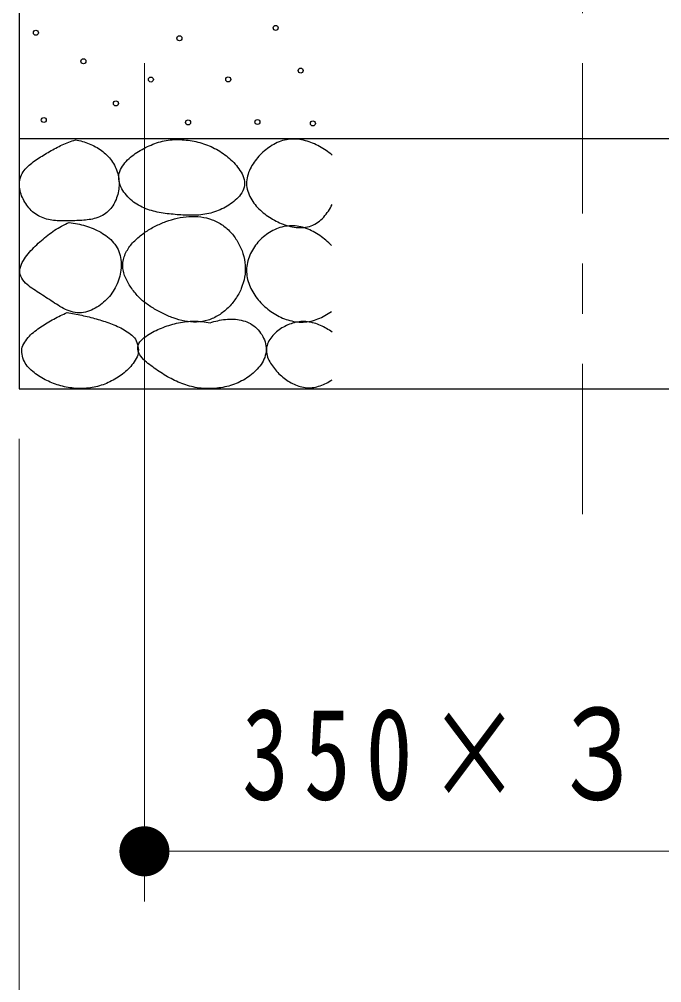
# Model space of a CAD drawing. Units: millimetres on the paper. Extents: x -365 to 0, y -12 to 257.
# Drawn here: x -160.3 to -147.47, y 61.46 to 80.69 of the extents above; entities that cross this region are included whole.
import ezdxf

# ---------------------------------------------------------------- set-up
doc = ezdxf.new("R2010")
doc.units = ezdxf.units.MM
doc.linetypes.add('USER2', pattern=[6, 3, -1, 1, -1])
doc.layers.add('LY_1', color=7, linetype='Continuous', lineweight=13)
doc.styles.add('ＭＳ ゴシック', font='')
doc.styles.get('ＭＳ ゴシック').set_extended_font_data('MS Gothic')

# ---------------------------------------------------------------- blocks, each defined once
blk = doc.blocks.new('filled_dot')
at = {"color": 0, "linetype": 'Continuous', "lineweight": -2, "const_width": 1.25}
blk.add_lwpolyline([(-0.625, 0, 1), (0.625, 0, 1)], format="xyb", close=True, dxfattribs=at)

msp = doc.modelspace()

# ---------------------------------------------------------------- linework, layer by layer
at = {"layer": 'LY_1', "linetype": 'USER2'}
msp.add_line((-149.051, 70.813), (-149.051, 152.67), dxfattribs=at)
at = {"layer": 'LY_1', "lineweight": 25}
for p, q in [((-160.301, 80.813), (-160.301, 73.313)), ((-160.301, 78.313), (-137.801, 78.313)), ((-160.301, 73.313), (-137.801, 73.313))]:
    msp.add_line(p, q, dxfattribs=at)
at = {"layer": 'LY_1'}
for p, q in [((-157.801, 79.813), (-157.801, 63.08)), ((-160.301, 72.313), (-160.301, 54.057)), ((-140.301, 64.08), (-157.801, 64.08))]:
    msp.add_line(p, q, dxfattribs=at)
at = {"layer": 'LY_1', "lineweight": 25}
for centre in [(-159.97, 80.421), (-155.18, 80.517), (-157.103, 80.31), (-159.02, 79.851), (-154.68, 79.666), (-157.673, 79.487), (-156.126, 79.49), (-158.37, 79.011), (-159.812, 78.679), (-156.929, 78.631), (-155.545, 78.639), (-154.437, 78.612)]:
    msp.add_circle(centre, 0.05, dxfattribs=at)
for points, knots in [([(-159.178, 78.283), (-159.223, 78.269), (-159.269, 78.255), (-159.313, 78.238), (-159.357, 78.221), (-159.401, 78.203), (-159.444, 78.183), (-159.487, 78.164), (-159.529, 78.142), (-159.571, 78.12), (-159.613, 78.098), (-159.654, 78.075), (-159.695, 78.051), (-159.736, 78.028), (-159.777, 78.003), (-159.817, 77.979), (-159.857, 77.954), (-159.898, 77.929), (-159.937, 77.903), (-159.976, 77.876), (-160.015, 77.85), (-160.052, 77.82), (-160.089, 77.79), (-160.126, 77.76), (-160.157, 77.725), (-160.189, 77.691), (-160.221, 77.653), (-160.243, 77.613), (-160.266, 77.572), (-160.284, 77.526), (-160.293, 77.48), (-160.302, 77.435), (-160.302, 77.386), (-160.297, 77.339), (-160.293, 77.293), (-160.281, 77.246), (-160.266, 77.201), (-160.251, 77.156), (-160.232, 77.112), (-160.209, 77.071), (-160.187, 77.03), (-160.161, 76.989), (-160.132, 76.952), (-160.103, 76.915), (-160.07, 76.88), (-160.035, 76.849), (-160, 76.818), (-159.961, 76.79), (-159.92, 76.767), (-159.879, 76.744), (-159.834, 76.726), (-159.789, 76.712), (-159.744, 76.697), (-159.697, 76.688), (-159.651, 76.681), (-159.604, 76.673), (-159.557, 76.67), (-159.51, 76.667), (-159.462, 76.665), (-159.415, 76.665), (-159.368, 76.665), (-159.32, 76.665), (-159.273, 76.666), (-159.226, 76.667), (-159.179, 76.669), (-159.131, 76.67), (-159.084, 76.673), (-159.037, 76.675), (-158.989, 76.678), (-158.943, 76.685), (-158.896, 76.691), (-158.849, 76.698), (-158.803, 76.71), (-158.758, 76.723), (-158.712, 76.737), (-158.67, 76.758), (-158.627, 76.778), (-158.586, 76.804), (-158.55, 76.834), (-158.514, 76.864), (-158.482, 76.9), (-158.454, 76.938), (-158.426, 76.975), (-158.403, 77.017), (-158.383, 77.06), (-158.363, 77.103), (-158.347, 77.148), (-158.335, 77.193), (-158.323, 77.239), (-158.314, 77.286), (-158.31, 77.333), (-158.306, 77.38), (-158.306, 77.428), (-158.31, 77.475), (-158.314, 77.522), (-158.323, 77.569), (-158.336, 77.614), (-158.349, 77.659), (-158.366, 77.704), (-158.386, 77.747), (-158.407, 77.789), (-158.431, 77.83), (-158.459, 77.868), (-158.486, 77.907), (-158.517, 77.943), (-158.55, 77.976), (-158.584, 78.01), (-158.62, 78.041), (-158.658, 78.069), (-158.696, 78.097), (-158.736, 78.122), (-158.778, 78.145), (-158.819, 78.168), (-158.862, 78.188), (-158.906, 78.206), (-158.949, 78.224), (-158.994, 78.239), (-159.04, 78.252), (-159.085, 78.265), (-159.132, 78.274), (-159.178, 78.283)], [0, 0, 0, 0, 1, 1, 1, 2, 2, 2, 3, 3, 3, 4, 4, 4, 5, 5, 5, 6, 6, 6, 7, 7, 7, 8, 8, 8, 9, 9, 9, 10, 10, 10, 11, 11, 11, 12, 12, 12, 13, 13, 13, 14, 14, 14, 15, 15, 15, 16, 16, 16, 17, 17, 17, 18, 18, 18, 19, 19, 19, 20, 20, 20, 21, 21, 21, 22, 22, 22, 23, 23, 23, 24, 24, 24, 25, 25, 25, 26, 26, 26, 27, 27, 27, 28, 28, 28, 29, 29, 29, 30, 30, 30, 31, 31, 31, 32, 32, 32, 33, 33, 33, 34, 34, 34, 35, 35, 35, 36, 36, 36, 37, 37, 37, 38, 38, 38, 39, 39, 39, 40, 40, 40, 40]), ([(-157.207, 78.287), (-157.26, 78.283), (-157.313, 78.279), (-157.365, 78.27), (-157.418, 78.261), (-157.47, 78.249), (-157.52, 78.234), (-157.571, 78.219), (-157.621, 78.201), (-157.67, 78.18), (-157.719, 78.16), (-157.767, 78.137), (-157.814, 78.112), (-157.861, 78.087), (-157.907, 78.06), (-157.951, 78.031), (-157.995, 78.001), (-158.038, 77.97), (-158.078, 77.935), (-158.118, 77.9), (-158.158, 77.864), (-158.191, 77.823), (-158.224, 77.782), (-158.257, 77.737), (-158.278, 77.69), (-158.298, 77.642), (-158.314, 77.588), (-158.315, 77.536), (-158.317, 77.484), (-158.304, 77.43), (-158.286, 77.38), (-158.269, 77.331), (-158.241, 77.284), (-158.211, 77.241), (-158.181, 77.197), (-158.146, 77.156), (-158.108, 77.119), (-158.07, 77.082), (-158.029, 77.048), (-157.985, 77.018), (-157.942, 76.988), (-157.895, 76.962), (-157.847, 76.939), (-157.799, 76.916), (-157.749, 76.897), (-157.699, 76.881), (-157.649, 76.865), (-157.597, 76.852), (-157.545, 76.841), (-157.493, 76.83), (-157.441, 76.821), (-157.388, 76.814), (-157.335, 76.806), (-157.283, 76.801), (-157.23, 76.796), (-157.177, 76.791), (-157.124, 76.787), (-157.071, 76.784), (-157.018, 76.781), (-156.965, 76.778), (-156.912, 76.777), (-156.859, 76.776), (-156.805, 76.776), (-156.753, 76.779), (-156.7, 76.782), (-156.647, 76.787), (-156.594, 76.796), (-156.542, 76.805), (-156.49, 76.816), (-156.439, 76.831), (-156.388, 76.847), (-156.338, 76.865), (-156.29, 76.887), (-156.241, 76.908), (-156.194, 76.932), (-156.148, 76.96), (-156.103, 76.987), (-156.058, 77.017), (-156.018, 77.05), (-155.977, 77.084), (-155.936, 77.12), (-155.904, 77.161), (-155.872, 77.203), (-155.839, 77.249), (-155.823, 77.298), (-155.806, 77.346), (-155.799, 77.403), (-155.804, 77.454), (-155.809, 77.505), (-155.83, 77.558), (-155.852, 77.605), (-155.875, 77.652), (-155.907, 77.697), (-155.939, 77.739), (-155.971, 77.781), (-156.007, 77.82), (-156.045, 77.857), (-156.083, 77.894), (-156.123, 77.93), (-156.164, 77.962), (-156.206, 77.995), (-156.25, 78.026), (-156.294, 78.054), (-156.339, 78.082), (-156.386, 78.108), (-156.434, 78.131), (-156.482, 78.154), (-156.531, 78.175), (-156.581, 78.193), (-156.631, 78.21), (-156.682, 78.226), (-156.733, 78.238), (-156.785, 78.251), (-156.837, 78.261), (-156.889, 78.269), (-156.942, 78.277), (-156.995, 78.282), (-157.048, 78.285), (-157.101, 78.288), (-157.154, 78.288), (-157.207, 78.287)], [0, 0, 0, 0, 1, 1, 1, 2, 2, 2, 3, 3, 3, 4, 4, 4, 5, 5, 5, 6, 6, 6, 7, 7, 7, 8, 8, 8, 9, 9, 9, 10, 10, 10, 11, 11, 11, 12, 12, 12, 13, 13, 13, 14, 14, 14, 15, 15, 15, 16, 16, 16, 17, 17, 17, 18, 18, 18, 19, 19, 19, 20, 20, 20, 21, 21, 21, 22, 22, 22, 23, 23, 23, 24, 24, 24, 25, 25, 25, 26, 26, 26, 27, 27, 27, 28, 28, 28, 29, 29, 29, 30, 30, 30, 31, 31, 31, 32, 32, 32, 33, 33, 33, 34, 34, 34, 35, 35, 35, 36, 36, 36, 37, 37, 37, 38, 38, 38, 39, 39, 39, 40, 40, 40, 40]), ([(-154.051, 77.977), (-154.09, 78.01), (-154.13, 78.042), (-154.172, 78.071), (-154.214, 78.1), (-154.258, 78.127), (-154.303, 78.151), (-154.347, 78.176), (-154.394, 78.198), (-154.441, 78.217), (-154.488, 78.237), (-154.537, 78.254), (-154.586, 78.266), (-154.635, 78.279), (-154.686, 78.289), (-154.737, 78.294), (-154.787, 78.299), (-154.839, 78.3), (-154.89, 78.296), (-154.94, 78.291), (-154.991, 78.281), (-155.04, 78.267), (-155.089, 78.253), (-155.137, 78.233), (-155.182, 78.211), (-155.228, 78.188), (-155.272, 78.161), (-155.314, 78.132), (-155.355, 78.103), (-155.395, 78.07), (-155.433, 78.036), (-155.471, 78.002), (-155.507, 77.965), (-155.54, 77.926), (-155.573, 77.887), (-155.604, 77.847), (-155.632, 77.804), (-155.66, 77.761), (-155.685, 77.716), (-155.705, 77.669), (-155.725, 77.622), (-155.742, 77.573), (-155.751, 77.523), (-155.76, 77.474), (-155.764, 77.421), (-155.76, 77.371), (-155.755, 77.321), (-155.742, 77.27), (-155.725, 77.222), (-155.708, 77.174), (-155.684, 77.128), (-155.657, 77.085), (-155.631, 77.041), (-155.599, 77), (-155.566, 76.962), (-155.532, 76.923), (-155.496, 76.887), (-155.457, 76.854), (-155.419, 76.82), (-155.379, 76.788), (-155.337, 76.759), (-155.295, 76.73), (-155.251, 76.703), (-155.206, 76.679), (-155.161, 76.654), (-155.115, 76.632), (-155.068, 76.613), (-155.021, 76.594), (-154.972, 76.577), (-154.923, 76.564), (-154.873, 76.551), (-154.823, 76.541), (-154.772, 76.536), (-154.722, 76.531), (-154.669, 76.53), (-154.619, 76.535), (-154.569, 76.54), (-154.517, 76.551), (-154.47, 76.568), (-154.422, 76.585), (-154.376, 76.61), (-154.335, 76.639), (-154.293, 76.668), (-154.255, 76.704), (-154.22, 76.741), (-154.186, 76.778), (-154.155, 76.82), (-154.126, 76.862), (-154.098, 76.904), (-154.074, 76.95), (-154.051, 76.995)], [0, 0, 0, 0, 1, 1, 1, 2, 2, 2, 3, 3, 3, 4, 4, 4, 5, 5, 5, 6, 6, 6, 7, 7, 7, 8, 8, 8, 9, 9, 9, 10, 10, 10, 11, 11, 11, 12, 12, 12, 13, 13, 13, 14, 14, 14, 15, 15, 15, 16, 16, 16, 17, 17, 17, 18, 18, 18, 19, 19, 19, 20, 20, 20, 21, 21, 21, 22, 22, 22, 23, 23, 23, 24, 24, 24, 25, 25, 25, 26, 26, 26, 27, 27, 27, 28, 28, 28, 29, 29, 29, 30, 30, 30, 30]), ([(-157.842, 75.071), (-157.778, 75.024), (-157.714, 74.978), (-157.648, 74.937), (-157.581, 74.895), (-157.512, 74.855), (-157.442, 74.82), (-157.372, 74.785), (-157.299, 74.753), (-157.225, 74.727), (-157.151, 74.701), (-157.074, 74.678), (-156.997, 74.665), (-156.92, 74.651), (-156.84, 74.642), (-156.762, 74.645), (-156.684, 74.648), (-156.604, 74.66), (-156.53, 74.683), (-156.455, 74.706), (-156.383, 74.742), (-156.316, 74.783), (-156.25, 74.824), (-156.187, 74.875), (-156.131, 74.929), (-156.075, 74.984), (-156.024, 75.046), (-155.98, 75.11), (-155.936, 75.175), (-155.897, 75.245), (-155.867, 75.317), (-155.837, 75.39), (-155.813, 75.467), (-155.8, 75.544), (-155.787, 75.62), (-155.783, 75.701), (-155.788, 75.779), (-155.794, 75.857), (-155.81, 75.936), (-155.833, 76.011), (-155.856, 76.085), (-155.889, 76.159), (-155.927, 76.227), (-155.965, 76.295), (-156.011, 76.361), (-156.063, 76.42), (-156.115, 76.478), (-156.174, 76.533), (-156.238, 76.578), (-156.302, 76.622), (-156.374, 76.66), (-156.446, 76.688), (-156.519, 76.716), (-156.598, 76.734), (-156.675, 76.745), (-156.753, 76.755), (-156.833, 76.756), (-156.911, 76.752), (-156.99, 76.748), (-157.068, 76.735), (-157.145, 76.719), (-157.222, 76.702), (-157.298, 76.679), (-157.372, 76.652), (-157.445, 76.625), (-157.518, 76.593), (-157.588, 76.558), (-157.658, 76.522), (-157.727, 76.482), (-157.791, 76.437), (-157.856, 76.392), (-157.919, 76.344), (-157.975, 76.289), (-158.031, 76.234), (-158.086, 76.175), (-158.127, 76.109), (-158.168, 76.043), (-158.206, 75.968), (-158.222, 75.893), (-158.237, 75.819), (-158.236, 75.735), (-158.222, 75.659), (-158.207, 75.584), (-158.171, 75.509), (-158.134, 75.44), (-158.098, 75.371), (-158.05, 75.307), (-158.001, 75.245), (-157.953, 75.184), (-157.897, 75.127), (-157.842, 75.071)], [0, 0, 0, 0, 1, 1, 1, 2, 2, 2, 3, 3, 3, 4, 4, 4, 5, 5, 5, 6, 6, 6, 7, 7, 7, 8, 8, 8, 9, 9, 9, 10, 10, 10, 11, 11, 11, 12, 12, 12, 13, 13, 13, 14, 14, 14, 15, 15, 15, 16, 16, 16, 17, 17, 17, 18, 18, 18, 19, 19, 19, 20, 20, 20, 21, 21, 21, 22, 22, 22, 23, 23, 23, 24, 24, 24, 25, 25, 25, 26, 26, 26, 27, 27, 27, 28, 28, 28, 29, 29, 29, 30, 30, 30, 30]), ([(-159.305, 76.635), (-159.355, 76.612), (-159.406, 76.589), (-159.455, 76.563), (-159.503, 76.537), (-159.551, 76.508), (-159.597, 76.477), (-159.643, 76.446), (-159.687, 76.413), (-159.731, 76.379), (-159.775, 76.345), (-159.817, 76.31), (-159.859, 76.273), (-159.901, 76.237), (-159.942, 76.2), (-159.981, 76.161), (-160.021, 76.122), (-160.06, 76.083), (-160.096, 76.041), (-160.132, 75.999), (-160.168, 75.956), (-160.197, 75.909), (-160.227, 75.863), (-160.258, 75.814), (-160.273, 75.762), (-160.287, 75.71), (-160.297, 75.649), (-160.286, 75.598), (-160.274, 75.547), (-160.239, 75.498), (-160.205, 75.455), (-160.17, 75.413), (-160.124, 75.379), (-160.081, 75.345), (-160.037, 75.311), (-159.99, 75.281), (-159.944, 75.251), (-159.898, 75.22), (-159.851, 75.191), (-159.804, 75.161), (-159.758, 75.131), (-159.712, 75.1), (-159.665, 75.07), (-159.619, 75.04), (-159.573, 75.008), (-159.526, 74.98), (-159.479, 74.951), (-159.431, 74.922), (-159.381, 74.899), (-159.331, 74.876), (-159.278, 74.854), (-159.225, 74.843), (-159.171, 74.832), (-159.114, 74.827), (-159.06, 74.831), (-159.005, 74.835), (-158.95, 74.85), (-158.898, 74.868), (-158.847, 74.887), (-158.797, 74.913), (-158.75, 74.941), (-158.703, 74.97), (-158.658, 75.004), (-158.616, 75.04), (-158.575, 75.076), (-158.536, 75.116), (-158.5, 75.159), (-158.465, 75.201), (-158.433, 75.247), (-158.405, 75.294), (-158.377, 75.342), (-158.352, 75.392), (-158.332, 75.444), (-158.312, 75.495), (-158.296, 75.549), (-158.285, 75.603), (-158.274, 75.657), (-158.266, 75.712), (-158.265, 75.767), (-158.264, 75.822), (-158.268, 75.879), (-158.278, 75.933), (-158.289, 75.987), (-158.305, 76.041), (-158.328, 76.091), (-158.351, 76.14), (-158.383, 76.188), (-158.417, 76.23), (-158.452, 76.273), (-158.494, 76.311), (-158.537, 76.345), (-158.58, 76.38), (-158.627, 76.41), (-158.675, 76.437), (-158.723, 76.465), (-158.773, 76.488), (-158.824, 76.51), (-158.875, 76.531), (-158.928, 76.549), (-158.981, 76.566), (-159.033, 76.582), (-159.087, 76.596), (-159.141, 76.607), (-159.195, 76.619), (-159.25, 76.627), (-159.305, 76.635)], [0, 0, 0, 0, 1, 1, 1, 2, 2, 2, 3, 3, 3, 4, 4, 4, 5, 5, 5, 6, 6, 6, 7, 7, 7, 8, 8, 8, 9, 9, 9, 10, 10, 10, 11, 11, 11, 12, 12, 12, 13, 13, 13, 14, 14, 14, 15, 15, 15, 16, 16, 16, 17, 17, 17, 18, 18, 18, 19, 19, 19, 20, 20, 20, 21, 21, 21, 22, 22, 22, 23, 23, 23, 24, 24, 24, 25, 25, 25, 26, 26, 26, 27, 27, 27, 28, 28, 28, 29, 29, 29, 30, 30, 30, 31, 31, 31, 32, 32, 32, 33, 33, 33, 34, 34, 34, 35, 35, 35, 35]), ([(-154.067, 76.171), (-154.102, 76.208), (-154.138, 76.244), (-154.177, 76.278), (-154.215, 76.311), (-154.255, 76.343), (-154.297, 76.372), (-154.339, 76.401), (-154.383, 76.428), (-154.428, 76.452), (-154.473, 76.476), (-154.519, 76.498), (-154.567, 76.515), (-154.615, 76.532), (-154.665, 76.546), (-154.715, 76.555), (-154.765, 76.564), (-154.816, 76.569), (-154.867, 76.568), (-154.918, 76.567), (-154.969, 76.56), (-155.019, 76.55), (-155.069, 76.539), (-155.118, 76.523), (-155.165, 76.504), (-155.212, 76.485), (-155.258, 76.462), (-155.301, 76.435), (-155.345, 76.409), (-155.387, 76.378), (-155.425, 76.346), (-155.464, 76.313), (-155.501, 76.276), (-155.534, 76.238), (-155.567, 76.199), (-155.598, 76.158), (-155.625, 76.115), (-155.652, 76.072), (-155.676, 76.026), (-155.696, 75.979), (-155.715, 75.932), (-155.732, 75.883), (-155.743, 75.834), (-155.754, 75.784), (-155.761, 75.733), (-155.762, 75.682), (-155.762, 75.631), (-155.758, 75.58), (-155.748, 75.53), (-155.739, 75.48), (-155.723, 75.43), (-155.705, 75.383), (-155.687, 75.336), (-155.664, 75.29), (-155.638, 75.246), (-155.613, 75.202), (-155.583, 75.159), (-155.552, 75.119), (-155.521, 75.079), (-155.486, 75.041), (-155.45, 75.004), (-155.415, 74.968), (-155.376, 74.934), (-155.336, 74.902), (-155.296, 74.871), (-155.255, 74.841), (-155.211, 74.814), (-155.168, 74.787), (-155.123, 74.763), (-155.077, 74.741), (-155.03, 74.72), (-154.983, 74.701), (-154.934, 74.687), (-154.885, 74.672), (-154.835, 74.66), (-154.785, 74.653), (-154.734, 74.646), (-154.683, 74.643), (-154.632, 74.645), (-154.581, 74.647), (-154.53, 74.653), (-154.48, 74.664), (-154.43, 74.675), (-154.381, 74.69), (-154.334, 74.709), (-154.286, 74.727), (-154.24, 74.749), (-154.195, 74.774), (-154.151, 74.799), (-154.109, 74.828), (-154.067, 74.857)], [0, 0, 0, 0, 1, 1, 1, 2, 2, 2, 3, 3, 3, 4, 4, 4, 5, 5, 5, 6, 6, 6, 7, 7, 7, 8, 8, 8, 9, 9, 9, 10, 10, 10, 11, 11, 11, 12, 12, 12, 13, 13, 13, 14, 14, 14, 15, 15, 15, 16, 16, 16, 17, 17, 17, 18, 18, 18, 19, 19, 19, 20, 20, 20, 21, 21, 21, 22, 22, 22, 23, 23, 23, 24, 24, 24, 25, 25, 25, 26, 26, 26, 27, 27, 27, 28, 28, 28, 29, 29, 29, 30, 30, 30, 30]), ([(-159.346, 74.838), (-159.436, 74.796), (-159.526, 74.753), (-159.613, 74.705), (-159.7, 74.657), (-159.788, 74.608), (-159.869, 74.551), (-159.95, 74.494), (-160.036, 74.436), (-160.1, 74.363), (-160.163, 74.289), (-160.237, 74.199), (-160.25, 74.11), (-160.264, 74.02), (-160.228, 73.91), (-160.182, 73.827), (-160.136, 73.744), (-160.052, 73.674), (-159.975, 73.614), (-159.898, 73.553), (-159.808, 73.504), (-159.718, 73.463), (-159.628, 73.421), (-159.533, 73.388), (-159.437, 73.364), (-159.341, 73.34), (-159.241, 73.324), (-159.142, 73.319), (-159.043, 73.315), (-158.942, 73.32), (-158.845, 73.337), (-158.748, 73.354), (-158.65, 73.384), (-158.559, 73.422), (-158.468, 73.46), (-158.378, 73.508), (-158.298, 73.564), (-158.217, 73.621), (-158.136, 73.686), (-158.074, 73.761), (-158.013, 73.837), (-157.943, 73.929), (-157.928, 74.019), (-157.912, 74.108), (-157.934, 74.222), (-157.981, 74.301), (-158.028, 74.38), (-158.126, 74.438), (-158.209, 74.491), (-158.292, 74.543), (-158.387, 74.58), (-158.48, 74.616), (-158.572, 74.652), (-158.668, 74.681), (-158.763, 74.709), (-158.859, 74.736), (-158.956, 74.759), (-159.053, 74.781), (-159.15, 74.802), (-159.248, 74.82), (-159.346, 74.838)], [0, 0, 0, 0, 1, 1, 1, 2, 2, 2, 3, 3, 3, 4, 4, 4, 5, 5, 5, 6, 6, 6, 7, 7, 7, 8, 8, 8, 9, 9, 9, 10, 10, 10, 11, 11, 11, 12, 12, 12, 13, 13, 13, 14, 14, 14, 15, 15, 15, 16, 16, 16, 17, 17, 17, 18, 18, 18, 19, 19, 19, 20, 20, 20, 20]), ([(-156.491, 74.631), (-156.543, 74.64), (-156.595, 74.649), (-156.647, 74.655), (-156.7, 74.66), (-156.753, 74.663), (-156.806, 74.663), (-156.858, 74.663), (-156.911, 74.66), (-156.964, 74.655), (-157.016, 74.649), (-157.069, 74.641), (-157.12, 74.63), (-157.172, 74.619), (-157.223, 74.606), (-157.274, 74.591), (-157.324, 74.576), (-157.374, 74.559), (-157.424, 74.54), (-157.473, 74.522), (-157.522, 74.502), (-157.57, 74.479), (-157.617, 74.456), (-157.665, 74.432), (-157.709, 74.404), (-157.754, 74.376), (-157.8, 74.346), (-157.836, 74.309), (-157.872, 74.272), (-157.914, 74.228), (-157.927, 74.181), (-157.939, 74.134), (-157.931, 74.074), (-157.913, 74.028), (-157.894, 73.981), (-157.853, 73.94), (-157.818, 73.901), (-157.782, 73.863), (-157.741, 73.829), (-157.699, 73.796), (-157.658, 73.763), (-157.615, 73.733), (-157.571, 73.703), (-157.528, 73.673), (-157.484, 73.644), (-157.439, 73.616), (-157.394, 73.588), (-157.349, 73.561), (-157.303, 73.535), (-157.257, 73.51), (-157.21, 73.485), (-157.162, 73.463), (-157.114, 73.441), (-157.065, 73.42), (-157.015, 73.403), (-156.965, 73.385), (-156.915, 73.37), (-156.863, 73.358), (-156.812, 73.346), (-156.76, 73.336), (-156.708, 73.329), (-156.655, 73.323), (-156.602, 73.319), (-156.55, 73.317), (-156.497, 73.316), (-156.444, 73.317), (-156.391, 73.321), (-156.339, 73.325), (-156.286, 73.332), (-156.234, 73.342), (-156.182, 73.352), (-156.131, 73.364), (-156.08, 73.379), (-156.03, 73.395), (-155.98, 73.413), (-155.932, 73.435), (-155.884, 73.456), (-155.836, 73.48), (-155.791, 73.508), (-155.746, 73.535), (-155.702, 73.565), (-155.662, 73.598), (-155.621, 73.631), (-155.581, 73.667), (-155.546, 73.706), (-155.511, 73.745), (-155.477, 73.787), (-155.45, 73.832), (-155.424, 73.878), (-155.4, 73.927), (-155.387, 73.977), (-155.373, 74.027), (-155.367, 74.082), (-155.37, 74.134), (-155.373, 74.185), (-155.387, 74.239), (-155.405, 74.288), (-155.424, 74.336), (-155.45, 74.384), (-155.48, 74.427), (-155.51, 74.47), (-155.546, 74.511), (-155.585, 74.545), (-155.625, 74.579), (-155.67, 74.609), (-155.717, 74.632), (-155.764, 74.655), (-155.815, 74.671), (-155.867, 74.683), (-155.918, 74.695), (-155.971, 74.701), (-156.024, 74.703), (-156.076, 74.706), (-156.129, 74.703), (-156.182, 74.698), (-156.234, 74.693), (-156.287, 74.685), (-156.338, 74.673), (-156.39, 74.662), (-156.44, 74.647), (-156.491, 74.631)], [0, 0, 0, 0, 1, 1, 1, 2, 2, 2, 3, 3, 3, 4, 4, 4, 5, 5, 5, 6, 6, 6, 7, 7, 7, 8, 8, 8, 9, 9, 9, 10, 10, 10, 11, 11, 11, 12, 12, 12, 13, 13, 13, 14, 14, 14, 15, 15, 15, 16, 16, 16, 17, 17, 17, 18, 18, 18, 19, 19, 19, 20, 20, 20, 21, 21, 21, 22, 22, 22, 23, 23, 23, 24, 24, 24, 25, 25, 25, 26, 26, 26, 27, 27, 27, 28, 28, 28, 29, 29, 29, 30, 30, 30, 31, 31, 31, 32, 32, 32, 33, 33, 33, 34, 34, 34, 35, 35, 35, 36, 36, 36, 37, 37, 37, 38, 38, 38, 39, 39, 39, 40, 40, 40, 40]), ([(-154.051, 74.445), (-154.088, 74.47), (-154.125, 74.494), (-154.164, 74.517), (-154.203, 74.539), (-154.243, 74.56), (-154.284, 74.578), (-154.325, 74.596), (-154.367, 74.612), (-154.41, 74.624), (-154.453, 74.637), (-154.497, 74.646), (-154.541, 74.651), (-154.586, 74.656), (-154.631, 74.658), (-154.676, 74.655), (-154.72, 74.651), (-154.765, 74.644), (-154.808, 74.633), (-154.851, 74.622), (-154.894, 74.606), (-154.935, 74.589), (-154.976, 74.571), (-155.016, 74.55), (-155.054, 74.527), (-155.092, 74.503), (-155.129, 74.477), (-155.163, 74.448), (-155.197, 74.419), (-155.23, 74.388), (-155.258, 74.353), (-155.285, 74.318), (-155.312, 74.28), (-155.33, 74.239), (-155.347, 74.199), (-155.361, 74.154), (-155.365, 74.11), (-155.368, 74.067), (-155.361, 74.02), (-155.35, 73.977), (-155.339, 73.935), (-155.319, 73.893), (-155.298, 73.854), (-155.277, 73.814), (-155.251, 73.777), (-155.225, 73.742), (-155.198, 73.706), (-155.168, 73.672), (-155.137, 73.639), (-155.106, 73.607), (-155.073, 73.576), (-155.039, 73.548), (-155.005, 73.519), (-154.968, 73.492), (-154.931, 73.468), (-154.893, 73.444), (-154.854, 73.422), (-154.813, 73.403), (-154.772, 73.385), (-154.73, 73.369), (-154.687, 73.358), (-154.644, 73.346), (-154.599, 73.338), (-154.554, 73.335), (-154.51, 73.332), (-154.464, 73.334), (-154.42, 73.34), (-154.376, 73.347), (-154.332, 73.358), (-154.29, 73.373), (-154.247, 73.387), (-154.206, 73.405), (-154.166, 73.425), (-154.126, 73.446), (-154.089, 73.47), (-154.051, 73.494)], [0, 0, 0, 0, 1, 1, 1, 2, 2, 2, 3, 3, 3, 4, 4, 4, 5, 5, 5, 6, 6, 6, 7, 7, 7, 8, 8, 8, 9, 9, 9, 10, 10, 10, 11, 11, 11, 12, 12, 12, 13, 13, 13, 14, 14, 14, 15, 15, 15, 16, 16, 16, 17, 17, 17, 18, 18, 18, 19, 19, 19, 20, 20, 20, 21, 21, 21, 22, 22, 22, 23, 23, 23, 24, 24, 24, 25, 25, 25, 25])]:
    msp.add_open_spline(points, degree=3, knots=knots, dxfattribs=at)

# ---------------------------------------------------------------- block references
at = {"layer": 'LY_1', "xscale": 0.4, "yscale": 0.4}
msp.add_blockref('filled_dot', (-157.801, 64.08), dxfattribs=at)

# ---------------------------------------------------------------- texts
at = {"layer": 'LY_1', "insert": (-149.051, 65.08), "char_height": 1.833, "attachment_point": 8, "style": 'ＭＳ ゴシック'}
msp.add_mtext('\\T1.32;\\W0.75;350×３５０', dxfattribs=at)

doc.saveas('drawing.dxf')
